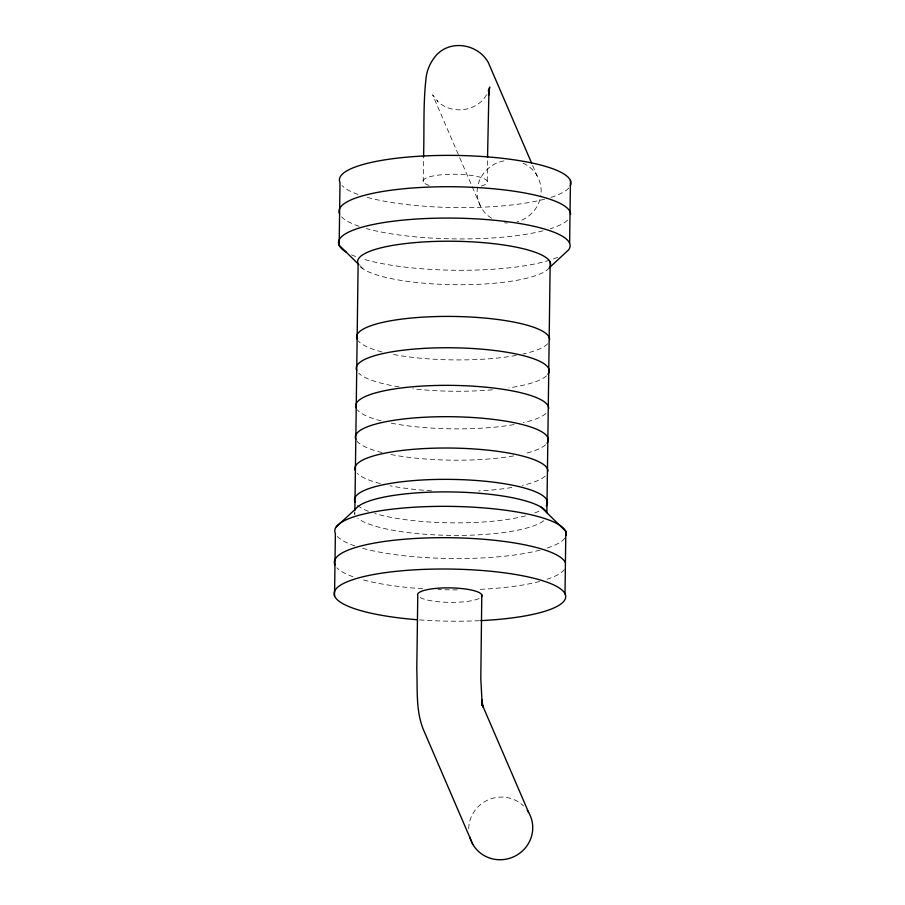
<?xml version="1.0" encoding="UTF-8"?>
<svg xmlns="http://www.w3.org/2000/svg" width="905" height="905" viewBox="0 0 905 905"><rect width="100%" height="100%" fill="white"/><g stroke="black" fill="none" stroke-linecap="round" stroke-linejoin="round"><path stroke-width="0.68" stroke-dasharray="4.53 3.39" d="M354.862 511.766L354.817 514.56A96.496 21.72 0.8 0 1 354.364 512.287M423.212 181.803L423.551 156.689M487.229 181.192L487.524 158.873M486.551 94.742C476.811 112.05 450.837 114.992 437.115 100.806L437.658 101.349L432.613 94.81L471.709 185.57M359.862 265.584L363.821 269.475M532.615 165.457L537.05 175.751M472.263 186.871L481.2 207.618M538.86 511.201A96.496 21.72 0.8 0 1 532.898 513.633M525.534 515.85A96.496 21.72 0.8 0 1 374.84 513.497M368.38 511.302A96.496 21.72 0.8 0 1 356.163 503.904M545.579 444.762A96.496 21.72 0.8 0 1 524.029 453.756M513.644 455.905A96.496 21.72 0.8 0 1 390.553 454.457M382.023 452.568A96.496 21.72 0.8 0 1 356.31 440.294M545.161 476.098A96.496 21.72 0.8 0 1 522.411 485.385M511.834 487.478A96.496 21.72 0.8 0 1 478.7 490.963M431.504 490.793A96.496 21.72 0.8 0 1 390.146 485.793M380.281 483.564A96.496 21.72 0.8 0 1 357.441 473.519M545.986 413.427A96.496 21.72 0.8 0 1 523.237 422.714M514.063 424.569A96.496 21.72 0.8 0 1 390.971 423.121M381.107 420.893A96.496 21.72 0.8 0 1 357.407 409.908M546.484 375.824A96.496 21.72 0.8 0 1 508.87 387.883M492.456 389.806A96.496 21.72 0.8 0 1 412.838 388.788M399.048 386.888A96.496 21.72 0.8 0 1 358.765 373.245M543.656 520.748A96.496 21.72 0.8 0 1 450.622 535.375A96.496 21.72 0.8 0 1 357.916 518.327M564.811 538.147A115.783 26.064 0.8 0 1 544.629 548.837M540.025 550.127A115.783 26.064 0.8 0 1 359.817 547.491M354.862 545.907A115.783 26.064 0.8 0 1 337.35 536.45M564.403 569.483A115.783 26.064 0.8 0 1 547.084 579.268M539.618 581.463A115.783 26.064 0.8 0 1 478.485 589.415M457.33 589.89A115.783 26.064 0.8 0 1 438.009 589.562M422.759 588.77A115.783 26.064 0.8 0 1 360.597 579.177M352.927 576.711A115.783 26.064 0.8 0 1 336.931 567.786M479.48 620.694A115.783 26.064 0.8 0 1 419.547 619.902M557.638 257.258A115.783 26.064 0.8 0 1 551.292 259.645M549.878 260.108A115.783 26.064 0.8 0 1 362.464 258.864M355.676 256.556A115.783 26.064 0.8 0 1 351.593 254.871M549.335 267.722A96.496 21.72 0.8 0 1 452.986 284.679A96.496 21.72 0.8 0 1 358.618 264.814M547.683 343.708A96.496 21.72 0.8 0 1 522.909 354.059M516.348 355.382A96.496 21.72 0.8 0 1 391.876 354.183M382.012 351.955A96.496 21.72 0.8 0 1 358.312 340.97M567.548 220.175A115.783 26.064 0.8 0 1 550.297 228.773M543.034 230.82A115.783 26.064 0.8 0 1 366.435 228.569M359.07 226.295A115.783 26.064 0.8 0 1 341.558 216.827M568.759 188.025A115.783 26.064 0.8 0 1 546.224 198.749M544.652 199.179A115.783 26.064 0.8 0 1 365.631 196.894M357.973 194.428A115.783 26.064 0.8 0 1 341.977 185.491M468.722 828.72A32.161 31.177 -23.3 0 1 488.87 799.579A32.161 31.177 -23.3 0 1 523.656 806.038M479.05 598.476A32.161 7.24 0.8 0 1 448.688 602.345A32.161 7.24 0.8 0 1 419.66 597.289M523.033 163.16A32.161 31.177 -23.3 0 1 540.579 196.838M539.934 199.507A32.161 31.177 -23.3 0 1 517.015 221.872M507.32 223.003A32.161 31.177 -23.3 0 1 504.538 222.788M491.585 218.275A32.161 31.177 -23.3 0 1 477.67 186.532M478.315 183.862A32.161 31.177 -23.3 0 1 505.352 160.66M429.06 185.378A32.161 7.24 0.8 0 1 433.778 175.83A32.161 7.24 0.8 0 1 476.72 176.385A32.161 7.24 0.8 0 1 481.347 186.045"/><path stroke-width="1.36" d="M334.545 596.214L335.37 533.543A115.783 26.064 0.8 0 1 448.45 506.359A115.783 26.064 0.8 0 1 566.168 535.455M354.873 510.375L358.12 263.875A96.496 21.72 0.8 0 1 449.819 241.216A96.496 21.72 0.8 0 1 550.636 264.339M423.551 156.689C424.388 130.026 422.997 103.215 426.232 76.676C427.409 68.576 431.119 61.076 436.527 54.956C451.086 39.187 478.236 44.277 488.27 62.468L531.506 162.877M481.788 594.823L480.804 678.795L482.252 705.685L481.664 699.554L483.123 707.088L482.116 704.622M487.546 157.47L488.96 89.606L488.519 95.342L489.729 87.072L488.281 90.828M550.183 262.065L546.88 512.739A96.496 21.72 0.8 0 0 454.095 491.981A96.496 21.72 0.8 0 0 355.665 508.904L336.389 526.755M565.003 594.031L565.829 531.359L541.179 507.151M569.63 243.083L570.455 180.412M549.335 267.722L568.611 249.871A115.783 26.064 0.8 0 0 443.167 218.082A115.783 26.064 0.8 0 0 346.004 251.975M358.866 264.611L339.171 245.255L339.997 182.584A115.783 26.064 0.8 0 1 456.109 155.434A115.783 26.064 0.8 0 1 570.274 185.864M481.754 703.57L528.667 812.486M472.806 844.342L424.015 731.059C415.542 711.805 417.635 689.904 416.786 669.372L417.771 595.422A32.161 7.24 0.8 0 1 450.86 587.899A32.161 7.24 0.8 0 1 481.505 596.7M354.986 502.026A96.496 21.72 0.8 0 1 454.265 479.446A96.496 21.72 0.8 0 1 546.19 505.861M355.812 439.355A96.496 21.72 0.8 0 1 455.091 416.775A96.496 21.72 0.8 0 1 547.016 443.201M355.405 470.691A96.496 21.72 0.8 0 1 447.093 448.02A96.496 21.72 0.8 0 1 547.91 471.143M356.219 408.019A96.496 21.72 0.8 0 1 447.918 385.349A96.496 21.72 0.8 0 1 548.735 408.472M356.717 370.417A96.496 21.72 0.8 0 1 455.996 347.837A96.496 21.72 0.8 0 1 547.921 374.263M334.952 564.878A115.783 26.064 0.8 0 1 438.948 537.694A115.783 26.064 0.8 0 1 565.421 562.695M416.752 619.699A115.783 26.064 0.8 0 1 355.937 578.68A115.783 26.064 0.8 0 1 544.776 581.406A115.783 26.064 0.8 0 1 480.872 620.626M357.136 339.081A96.496 21.72 0.8 0 1 448.835 316.411A96.496 21.72 0.8 0 1 549.64 339.545M339.579 213.919A115.783 26.064 0.8 0 1 449.615 186.724A115.783 26.064 0.8 0 1 570.591 214.474M527.196 810.201A32.161 31.177 -23.3 0 1 513.882 856.684A32.161 31.177 -23.3 0 1 469.706 836.82"/></g></svg>
